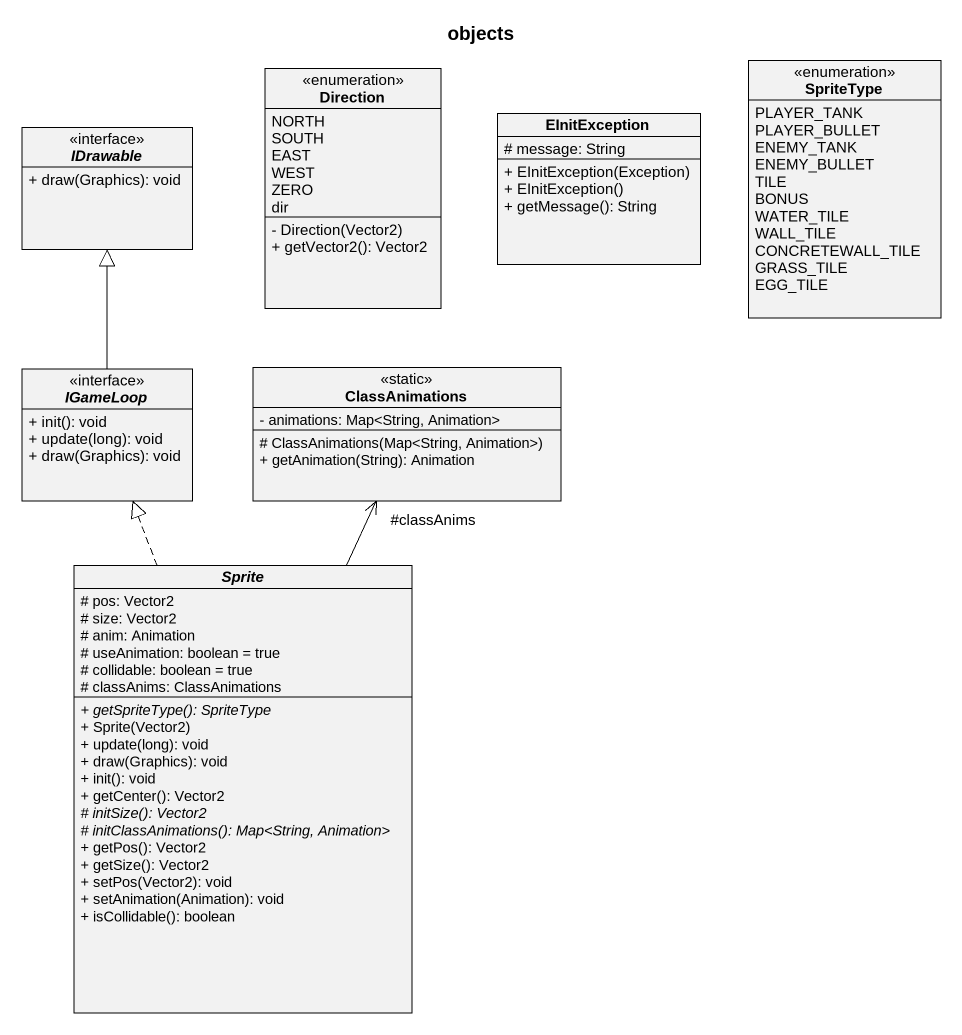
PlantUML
@startuml
title objects
hide circle
hide empty members
skinparam classAttributeIconSize 0
enum Direction {
  NORTH
  SOUTH
  EAST
  WEST
  ZERO
  dir
  - Direction(Vector2)
  + getVector2(): Vector2
}
class EInitException {
  # message: String
  + EInitException(Exception)
  + EInitException()
  + getMessage(): String
}
enum SpriteType {
  PLAYER_TANK
  PLAYER_BULLET
  ENEMY_TANK
  ENEMY_BULLET
  TILE
  BONUS
  WATER_TILE
  WALL_TILE
  CONCRETEWALL_TILE
  GRASS_TILE
  EGG_TILE
}
interface IDrawable <<interface>> {
  + draw(Graphics): void
}
interface IGameLoop <<interface>> {
  + init(): void
  + update(long): void
  + draw(Graphics): void
}
class ClassAnimations <<static>> {
  - animations: Map<String, Animation>
  # ClassAnimations(Map<String, Animation>)
  + getAnimation(String): Animation
}
abstract class Sprite {
  # pos: Vector2
  # size: Vector2
  # anim: Animation
  # useAnimation: boolean = true
  # collidable: boolean = true
  # classAnims: ClassAnimations
  {abstract} + getSpriteType(): SpriteType
  + Sprite(Vector2)
  + update(long): void
  + draw(Graphics): void
  + init(): void
  + getCenter(): Vector2
  {abstract} # initSize(): Vector2
  {abstract} # initClassAnimations(): Map<String, Animation>
  + getPos(): Vector2
  + getSize(): Vector2
  + setPos(Vector2): void
  + setAnimation(Animation): void
  + isCollidable(): boolean
}
IGameLoop -up-|> IDrawable
Sprite .up.|> IGameLoop
Sprite -up-> "#classAnims" ClassAnimations
@enduml
